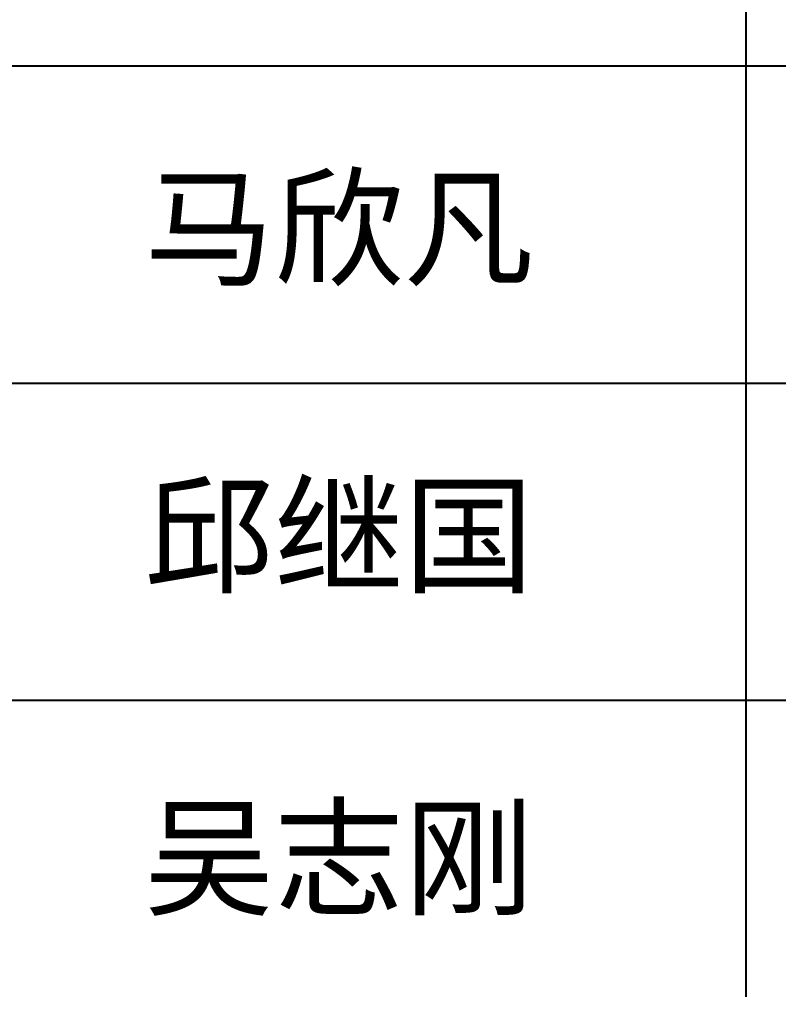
# Model space of a CAD drawing. Extents: x -9422388 to 15610651, y -1992469 to 953794.
# Drawn here: x -2791706 to -2789793, y -371333 to -368886 of the extents above; entities that cross this region are included whole.
import ezdxf

# ---------------------------------------------------------------- set-up
doc = ezdxf.new("R2010")
doc.units = 0
doc.header["$LTSCALE"] = 1000
doc.layers.add('PUB_TITLE', color=4, linetype='Continuous')
doc.styles.add('-宋体', font='', dxfattribs={"width": 0.8})
doc.styles.get('-宋体').set_extended_font_data('SimSun')

# ---------------------------------------------------------------- blocks, each defined once
blk = doc.blocks.new('TQ')
at = {"layer": 'PUB_TITLE'}
for p, q in [((1746756.1, -791512), (1750935.6, -791512)), ((1746756.1, -792069.3), (1750935.6, -792069.3)), ((1746756.1, -792626.5), (1750935.6, -792626.5))]:
    blk.add_line(p, q, dxfattribs=at)
blk.add_lwpolyline([(1749542.4, -794298.3), (1749542.4, -790397.5)], dxfattribs=at)
at = {"layer": 'PUB_TITLE', "color": 7, "style": '-宋体', "width": 1.000002}
for s, p in [('马欣凡', (1748485.7, -791880.4)), ('邱继国', (1748485.7, -792420.3)), ('吴志刚', (1748485.7, -792987))]:
    blk.add_text(s, height=167.18, dxfattribs=at).set_placement(p)
blk = doc.blocks.new('图签')
at = {"xscale": 1.43572, "yscale": 1.43572, "zscale": 1.43572}
blk.add_blockref('TQ', (-231624.4, 689572.7), dxfattribs=at)

msp = doc.modelspace()

# ---------------------------------------------------------------- block references
msp.add_blockref('图签', (-5070103.06659, 77814.0902))

doc.saveas('drawing.dxf')
